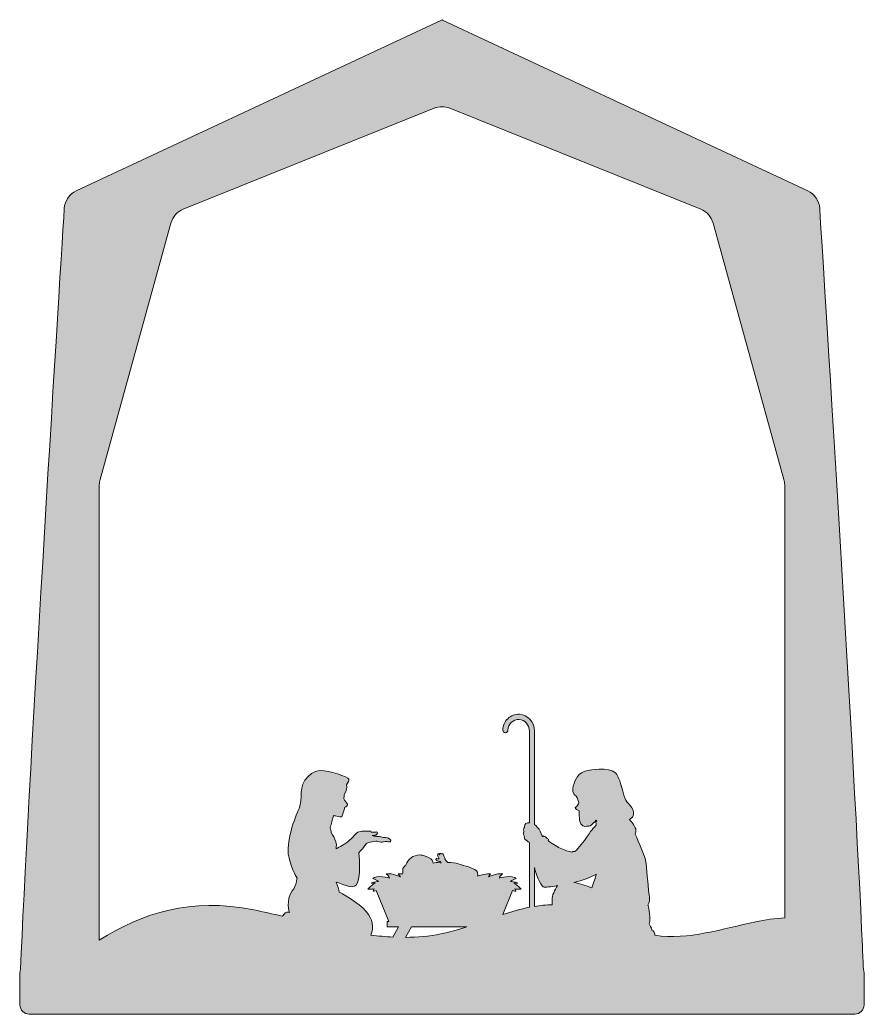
# Model space of a CAD drawing. Extents: x 276 to 986, y -888 to -126.
# Drawn here: x 275.5 to 566.4, y -877.5 to -535.2 of the extents above; entities that cross this region are included whole.
import ezdxf

# ---------------------------------------------------------------- set-up
doc = ezdxf.new("R2010")
doc.units = 0
doc.header["$MEASUREMENT"] = 0
doc.layers.add('Layer 1', color=7, linetype='Continuous', lineweight=0)

msp = doc.modelspace()

# ---------------------------------------------------------------- hatches: boundary and pattern name
at = {"layer": 'Layer 1', "true_color": 0xd19e77, "transparency": 33554687}
h = msp.add_hatch(color=33, dxfattribs=at)
h.dxf.hatch_style = 2
edge = h.paths.add_edge_path()
edge.add_spline(control_points=[(539, -844.39), (535.63, -844.59), (532.27, -845.08), (529.05, -845.74), (517.53, -848.1), (505.86, -852.11), (494.32, -850.38), (494.24, -849.78), (493.99, -848.88), (493.27, -848.59), (493.27, -848.59), (493.18, -847.65), (492.26, -846.49), (492.34, -846.19), (492.42, -845.87), (492.49, -845.53), (492.85, -843.67), (491.9, -840.01), (491.9, -840.01), (491.9, -840.01), (491.9, -840.01), (491.9, -840.01), (492.35, -839.05), (492.6, -838.01), (492.44, -837.43), (492.02, -835.86), (491.56, -826.21), (490.9, -823.92), (490.51, -822.55), (488.86, -818.61), (487.52, -815.58), (487.67, -815.04), (487.77, -814.5), (487.76, -814.08), (487.73, -813.29), (486.56, -811.66), (485.56, -810.53), (488.9, -808.32), (485.54, -805.6), (484.66, -804.44), (483.72, -803.21), (482.71, -798.88), (482.71, -798.88), (482.71, -798.88), (482.71, -798.88), (482.71, -798.88), (482.17, -796.71), (481.19, -794.37), (479.55, -793.73), (476.66, -792.61), (469.81, -793.24), (468.22, -794.99), (466.62, -796.73), (465.74, -799.75), (466.06, -800.9), (466.37, -802.05), (467.21, -802.48), (467.21, -802.48), (467.21, -802.48), (467.21, -802.47), (467.21, -802.47), (467.5, -803.22), (468.12, -804.29), (468.12, -804.7), (468.12, -805.19), (466.89, -806.4), (466.87, -806.54), (466.84, -806.69), (467.6, -807.38), (468.19, -807.52), (468.19, -807.52), (468.03, -810.59), (468.77, -811.97), (469.51, -813.35), (471.03, -812.76), (471.03, -812.76), (471.03, -812.76), (471.82, -813.1), (472.46, -812.36), (472.78, -811.99), (473.44, -811.5), (474.08, -810.8), (474.16, -810.87), (474.24, -810.92), (474.32, -810.99), (474.18, -811.08), (474.05, -811.17), (473.92, -811.26), (473.92, -811.26), (473.93, -811.75), (474.1, -812.42), (474.1, -812.42), (474.1, -812.42), (474.1, -812.42), (474.1, -812.44), (474.1, -812.46), (474.1, -812.48), (473.82, -812.72), (472.68, -813.78), (471.01, -816.34), (469.78, -818.23), (468.05, -820.25), (466.76, -821.57), (466.49, -821.45), (466.12, -821.42), (465.71, -821.77), (464.69, -821.63), (463.22, -821.03), (461.66, -820.38), (460.29, -819.81), (458.5, -818.54), (457.48, -817.77), (457.5, -817.75), (457.53, -817.73), (457.54, -817.71), (457.66, -817.61), (457.68, -817.44), (457.59, -817.32), (457.37, -817.05), (457.01, -816.99), (457.01, -816.99), (456.68, -816.31), (455.96, -816.19), (455.96, -816.19), (455.85, -816.25), (455.74, -816.32), (455.63, -816.39), (455.59, -816.34), (455.55, -816.29), (455.51, -816.23), (455.51, -816.23), (454.54, -813.98), (454.42, -813.87), (454.11, -813.61), (453.53, -812.86), (452.83, -812.29), (452.83, -812.29), (452.83, -780.05), (452.83, -780.05), (452.83, -777), (450.49, -774.42), (447.62, -774.29), (446.1, -774.24), (444.68, -774.76), (443.6, -775.8), (442.51, -776.84), (441.91, -778.24), (441.91, -779.75), (441.91, -780.24), (442.31, -780.63), (442.8, -780.63), (443.29, -780.63), (443.68, -780.24), (443.68, -779.75), (443.68, -778.73), (444.09, -777.78), (444.82, -777.08), (445.56, -776.38), (446.53, -776.02), (447.54, -776.06), (449.48, -776.15), (451.06, -777.93), (451.06, -780.05), (451.06, -780.05), (451.06, -811.62), (451.06, -811.62), (450.31, -811.63), (449.18, -811.86), (449.36, -813.14), (449.36, -813.14), (448.83, -813.81), (449.19, -814.58), (449.19, -814.58), (448.55, -815.31), (449.33, -816.42), (449.33, -816.42), (449.08, -817.31), (449.93, -817.67), (449.93, -817.67), (450.38, -818.05), (451.06, -818.43), (451.06, -818.43), (451.06, -840.75), (451.06, -840.75), (448, -841.35), (444.95, -842.23), (441.91, -843.22), (441.91, -843.22), (445.28, -834.93), (445.28, -834.93), (445.8, -835.19), (446.35, -835.19), (446.35, -835.19), (446.22, -834.61), (445.96, -834.36), (445.96, -834.36), (446.51, -834.58), (448.22, -834.53), (448.22, -834.53), (447.32, -833.3), (445.71, -832.44), (445.71, -832.44), (446.05, -832.29), (447.05, -832.44), (447.05, -832.44), (446.06, -831.87), (444.55, -831.92), (444.55, -831.92), (444.92, -831.45), (446.53, -830.88), (446.53, -830.88), (445.39, -829.48), (440.71, -830.67), (440.71, -830.67), (440.76, -829.94), (441.91, -829.17), (441.91, -829.17), (439.57, -829.01), (436.97, -830.26), (436.97, -830.26), (436.97, -830.26), (437.7, -829.17), (437.7, -829.17), (436.22, -829.17), (434.55, -829.58), (433.23, -829.98), (433.26, -829.46), (433.24, -829), (433.16, -828.68), (432.81, -827.32), (428.29, -826.46), (426.5, -825.74), (425.65, -825.39), (424.24, -825.32), (422.98, -825.34), (422.49, -824.75), (422.03, -824.3), (421.98, -824.17), (421.92, -824), (421.84, -823.65), (421.74, -823.32), (421.74, -823.32), (421.74, -823.32), (421.74, -823.31), (421.62, -822.88), (421.36, -822.4), (421.2, -822.33), (421.06, -822.28), (420.96, -822.39), (420.96, -822.39), (420.96, -822.39), (420.88, -822.24), (420.66, -822.25), (420.56, -822.26), (420.54, -822.42), (420.54, -822.42), (420.54, -822.42), (420.39, -822.26), (420.39, -822.26), (420.3, -822.16), (420.08, -822.2), (420.05, -822.31), (420.04, -822.35), (420.04, -822.54), (420.04, -822.72), (420.01, -822.68), (419.98, -822.65), (419.96, -822.6), (419.84, -822.38), (419.78, -822.26), (419.66, -822.27), (419.48, -822.3), (419.44, -822.46), (419.42, -822.65), (419.41, -822.84), (419.63, -823.32), (419.64, -823.35), (419.64, -823.35), (419.64, -823.35), (419.64, -823.35), (419.72, -823.62), (419.93, -824.02), (419.93, -824.02), (419.8, -824.11), (419.48, -824.07), (419.48, -824.07), (418.99, -823.75), (418.81, -824.13), (418.79, -824.26), (418.77, -824.39), (419.15, -824.51), (419.33, -824.71), (419.52, -824.91), (420.47, -825), (420.47, -825), (420.51, -825.13), (420.57, -825.29), (420.63, -825.46), (420.45, -825.48), (420.34, -825.49), (420.34, -825.49), (419.35, -825.2), (418.5, -825.33), (417.86, -825.55), (417.81, -825.24), (417.73, -824.86), (417.59, -824.56), (417.29, -823.94), (415.19, -823.1), (415.19, -823.1), (415.19, -823.1), (415.19, -823.11), (415.19, -823.11), (414.6, -822.87), (413.96, -822.72), (413.28, -822.72), (411.03, -822.72), (409.14, -824.19), (408.47, -826.21), (408.47, -826.21), (408.45, -826.2), (408.45, -826.2), (408.45, -826.2), (407.52, -827.02), (407.47, -827.39), (407.41, -827.75), (407.6, -828.81), (407.3, -829.27), (406.83, -829.21), (406.35, -829.17), (405.9, -829.17), (405.9, -829.17), (406.63, -830.26), (406.63, -830.26), (406.63, -830.26), (404.03, -829.01), (401.69, -829.17), (401.69, -829.17), (402.83, -829.94), (402.89, -830.67), (402.89, -830.67), (398.21, -829.48), (397.07, -830.88), (397.07, -830.88), (398.68, -831.45), (399.04, -831.92), (399.04, -831.92), (397.54, -831.87), (396.55, -832.44), (396.55, -832.44), (397.55, -832.29), (397.89, -832.44), (397.89, -832.44), (396.27, -833.3), (395.38, -834.53), (395.38, -834.53), (397.08, -834.58), (397.64, -834.36), (397.64, -834.36), (397.37, -834.61), (397.24, -835.19), (397.24, -835.19), (397.8, -835.19), (398.31, -834.93), (398.31, -834.93), (402.67, -845.63), (402.67, -845.63), (402.67, -845.63), (402.11, -845.63), (402.11, -845.63), (402.11, -845.63), (402.11, -847.45), (402.11, -847.45), (402.11, -847.45), (403.41, -847.45), (403.41, -847.45), (403.41, -847.45), (406, -847.45), (406, -847.45), (406, -847.45), (404.01, -851.01), (404.01, -851.01), (401.49, -850.89), (398.97, -850.65), (396.45, -850.32), (397.62, -847.47), (397.04, -844.96), (394.82, -842.19), (392.43, -839.22), (385.56, -835.52), (385.56, -835.52), (385.48, -834.73), (385, -833.35), (384.49, -832.07), (387.56, -832.86), (390.98, -835.28), (391.95, -832), (392.71, -829.4), (392.6, -825.22), (392.27, -821.94), (393.96, -820.15), (395.06, -818.68), (395.06, -818.68), (396.57, -818.09), (398.53, -818), (398.53, -818), (398.53, -818), (399.91, -818.34), (400.5, -818.34), (400.62, -818.34), (400.94, -818.22), (401.33, -818.06), (402.49, -818.07), (402.78, -818.32), (403.04, -818.2), (403.34, -818.06), (403.44, -817.69), (403.23, -817.52), (403.2, -817.5), (403.17, -817.48), (403.13, -817.45), (403.12, -817.41), (403.09, -817.36), (403.05, -817.33), (402.95, -817.26), (402.86, -817.19), (402.76, -817.14), (402.67, -816.96), (402.47, -816.79), (402.15, -816.79), (402.08, -816.79), (402.01, -816.79), (401.95, -816.79), (401.36, -816.65), (400.85, -816.7), (400.59, -816.75), (400.48, -816.59), (400.29, -816.46), (400.01, -816.46), (399.94, -816.46), (399.87, -816.46), (399.81, -816.47), (399.19, -816.31), (398.64, -816.38), (398.39, -816.42), (398.02, -816.26), (397.7, -816.21), (397.52, -816.2), (397.41, -816.2), (397.31, -816.18), (397.22, -816.13), (397.22, -816.13), (396.85, -815.97), (396.85, -815.97), (397.24, -815.98), (397.68, -816.01), (398.12, -815.87), (398.78, -815.65), (398.87, -814.77), (398.38, -814.81), (398.06, -814.84), (397.58, -814.85), (397.1, -814.84), (396.94, -814.83), (396.76, -814.83), (396.55, -814.82), (396.56, -814.62), (396.45, -814.47), (396.24, -814.48), (395.92, -814.51), (395.44, -814.53), (394.96, -814.51), (394.41, -814.49), (393.43, -814.46), (392.77, -814.59), (391.53, -814.85), (391.05, -815.64), (391.05, -815.64), (390.42, -816.59), (388.05, -818.71), (386.53, -819.49), (385.77, -819.87), (385.05, -820.27), (384.47, -820.6), (384.6, -819.62), (384.6, -818.76), (384.38, -818.18), (383.98, -817.11), (383.35, -815.93), (382.81, -815.02), (382.67, -814.44), (382.56, -813.87), (382.46, -813.3), (382.77, -812.04), (383.16, -810.59), (383.57, -809.19), (383.82, -809.19), (384.05, -809.21), (384.22, -809.23), (385.41, -809.62), (386.4, -809.6), (386.4, -809.6), (387.05, -808.3), (387.4, -806.38), (387.4, -806.38), (387.87, -806.15), (388.59, -805.62), (388.37, -805.15), (388.32, -805.03), (387.25, -803.85), (387.16, -803.43), (387.09, -803.08), (387.29, -802.32), (387.35, -801.72), (387.35, -801.72), (387.35, -801.72), (387.35, -801.72), (388.18, -800.62), (388.29, -799.56), (388.04, -798.61), (388.56, -797.7), (388.94, -796.95), (388.88, -796.63), (388.72, -795.78), (381.82, -793.63), (379.21, -793.63), (376.6, -793.63), (374.76, -795.78), (374.76, -795.78), (371.23, -798.78), (373.22, -803.61), (371.69, -806.76), (370.15, -809.9), (367.08, -818.57), (368.16, -823.41), (369.23, -828.24), (371.03, -830.55), (371.03, -830.55), (371.03, -830.55), (371.03, -830.55), (371.03, -830.55), (370.94, -831.03), (370.85, -831.48), (370.78, -831.89), (370.56, -833.05), (370.07, -834.14), (369.37, -835.09), (366.99, -838.32), (368.39, -842.57), (368.39, -842.57), (366.94, -841.85), (366.86, -843.22), (365.87, -843.8), (362.62, -843.03), (359.37, -842.3), (356.13, -841.65), (334.06, -837.28), (317.99, -842.68), (302.89, -852.03), (302.89, -852.03), (302.89, -695.31), (302.89, -695.31), (302.89, -694.67), (302.98, -694.02), (303.15, -693.4), (303.15, -693.4), (327.56, -605.1), (327.56, -605.1), (328.16, -602.94), (329.73, -601.19), (331.8, -600.35), (331.8, -600.35), (418.27, -565.57), (418.27, -565.57), (419.99, -564.88), (421.91, -564.88), (423.63, -565.57), (423.63, -565.57), (510.09, -600.35), (510.09, -600.35), (512.16, -601.19), (513.73, -602.94), (514.33, -605.1), (514.33, -605.1), (538.74, -693.4), (538.74, -693.4), (538.91, -694.02), (539, -694.67), (539, -695.31), (539, -695.31), (539, -844.39), (539, -844.39)], knot_values=[0, 0, 0, 0, 1, 1, 1, 2, 2, 2, 3, 3, 3, 4, 4, 4, 5, 5, 5, 6, 6, 6, 7, 7, 7, 8, 8, 8, 9, 9, 9, 10, 10, 10, 11, 11, 11, 12, 12, 12, 13, 13, 13, 14, 14, 14, 15, 15, 15, 16, 16, 16, 17, 17, 17, 18, 18, 18, 19, 19, 19, 20, 20, 20, 21, 21, 21, 22, 22, 22, 23, 23, 23, 24, 24, 24, 25, 25, 25, 26, 26, 26, 27, 27, 27, 28, 28, 28, 29, 29, 29, 30, 30, 30, 31, 31, 31, 32, 32, 32, 33, 33, 33, 34, 34, 34, 35, 35, 35, 36, 36, 36, 37, 37, 37, 38, 38, 38, 39, 39, 39, 40, 40, 40, 41, 41, 41, 42, 42, 42, 43, 43, 43, 44, 44, 44, 45, 45, 45, 46, 46, 46, 47, 47, 47, 48, 48, 48, 49, 49, 49, 50, 50, 50, 51, 51, 51, 52, 52, 52, 53, 53, 53, 54, 54, 54, 55, 55, 55, 56, 56, 56, 57, 57, 57, 58, 58, 58, 59, 59, 59, 60, 60, 60, 61, 61, 61, 62, 62, 62, 63, 63, 63, 64, 64, 64, 65, 65, 65, 66, 66, 66, 67, 67, 67, 68, 68, 68, 69, 69, 69, 70, 70, 70, 71, 71, 71, 72, 72, 72, 73, 73, 73, 74, 74, 74, 75, 75, 75, 76, 76, 76, 77, 77, 77, 78, 78, 78, 79, 79, 79, 80, 80, 80, 81, 81, 81, 82, 82, 82, 83, 83, 83, 84, 84, 84, 85, 85, 85, 86, 86, 86, 87, 87, 87, 88, 88, 88, 89, 89, 89, 90, 90, 90, 91, 91, 91, 92, 92, 92, 93, 93, 93, 94, 94, 94, 95, 95, 95, 96, 96, 96, 97, 97, 97, 98, 98, 98, 99, 99, 99, 100, 100, 100, 101, 101, 101, 102, 102, 102, 103, 103, 103, 104, 104, 104, 105, 105, 105, 106, 106, 106, 107, 107, 107, 108, 108, 108, 109, 109, 109, 110, 110, 110, 111, 111, 111, 112, 112, 112, 113, 113, 113, 114, 114, 114, 115, 115, 115, 116, 116, 116, 117, 117, 117, 118, 118, 118, 119, 119, 119, 120, 120, 120, 121, 121, 121, 122, 122, 122, 123, 123, 123, 124, 124, 124, 125, 125, 125, 126, 126, 126, 127, 127, 127, 128, 128, 128, 129, 129, 129, 130, 130, 130, 131, 131, 131, 132, 132, 132, 133, 133, 133, 134, 134, 134, 135, 135, 135, 136, 136, 136, 137, 137, 137, 138, 138, 138, 139, 139, 139, 140, 140, 140, 141, 141, 141, 142, 142, 142, 143, 143, 143, 144, 144, 144, 145, 145, 145, 146, 146, 146, 147, 147, 147, 148, 148, 148, 149, 149, 149, 150, 150, 150, 151, 151, 151, 152, 152, 152, 153, 153, 153, 154, 154, 154, 155, 155, 155, 156, 156, 156, 157, 157, 157, 158, 158, 158, 159, 159, 159, 160, 160, 160, 161, 161, 161, 162, 162, 162, 163, 163, 163, 164, 164, 164, 165, 165, 165, 166, 166, 166, 167, 167, 167, 168, 168, 168, 169, 169, 169, 170, 170, 170, 171, 171, 171, 172, 172, 172, 173, 173, 173, 174, 174, 174, 175, 175, 175, 176, 176, 176, 177, 177, 177, 178, 178, 178, 179, 179, 179, 180, 180, 180, 181, 181, 181, 182, 182, 182, 183, 183, 183, 184, 184, 184, 185, 185, 185, 186, 186, 186, 187, 187, 187, 188, 188, 188, 189, 189, 189, 190, 190, 190, 191, 191, 191, 192, 192, 192, 193, 193, 193, 194, 194, 194, 195, 195, 195, 196, 196, 196, 197, 197, 197, 197], degree=3, periodic=0)
edge = h.paths.add_edge_path()
edge.add_spline(control_points=[(466.38, -832.16), (469.27, -831.45), (472.14, -830.51), (474.05, -829.34), (474.03, -829.44), (474.02, -829.52), (474.02, -829.52), (473.9, -830.38), (473.17, -832.08), (472.56, -834.04), (470.62, -833.34), (468.47, -832.64), (466.38, -832.16)], knot_values=[0, 0, 0, 0, 1, 1, 1, 2, 2, 2, 3, 3, 3, 4, 4, 4, 4], degree=3, periodic=0)
edge = h.paths.add_edge_path()
edge.add_spline(control_points=[(452.83, -827.03), (453.59, -831.03), (455.49, -833.75), (456.15, -833.86), (456.4, -833.9), (458.26, -833.71), (460.76, -833.3), (459.83, -834.71), (458.75, -836.74), (458.88, -838.19), (458.95, -838.88), (458.92, -839.43), (458.88, -839.9), (456.85, -839.92), (454.84, -840.1), (452.83, -840.43), (452.83, -840.43), (452.83, -827.03), (452.83, -827.03)], knot_values=[0, 0, 0, 0, 1, 1, 1, 2, 2, 2, 3, 3, 3, 4, 4, 4, 5, 5, 5, 6, 6, 6, 6], degree=3, periodic=0)
edge = h.paths.add_edge_path()
edge.add_spline(control_points=[(408.36, -851.11), (408.36, -851.11), (410.4, -847.45), (410.4, -847.45), (410.4, -847.45), (421.8, -847.45), (421.8, -847.45), (421.8, -847.45), (429.53, -847.45), (429.53, -847.45), (426.56, -848.41), (423.58, -849.28), (420.56, -849.89), (416.5, -850.72), (412.43, -851.09), (408.36, -851.11)], knot_values=[0, 0, 0, 0, 1, 1, 1, 2, 2, 2, 3, 3, 3, 4, 4, 4, 5, 5, 5, 5], degree=3, periodic=0)
edge = h.paths.add_edge_path()
edge.add_spline(control_points=[(566.33, -868.74), (566.33, -868.74), (566.33, -863.13), (566.33, -863.13), (566.33, -862.72), (566.24, -862.32), (566.1, -861.96), (566.01, -859.6), (565.9, -856.99), (565.78, -854.18), (563.1, -792.58), (552.85, -628.55), (551.07, -600.08), (550.9, -597.46), (549.32, -595.15), (546.94, -594.04), (546.94, -594.04), (421.11, -535.23), (421.11, -535.23), (421.11, -535.23), (420.95, -535.15), (420.95, -535.15), (420.95, -535.15), (420.78, -535.23), (420.78, -535.23), (420.78, -535.23), (294.95, -594.04), (294.95, -594.04), (292.57, -595.15), (290.99, -597.46), (290.82, -600.08), (288.96, -629.85), (277.84, -807.86), (275.79, -861.96), (275.65, -862.32), (275.56, -862.72), (275.56, -863.13), (275.56, -863.13), (275.56, -868.74), (275.56, -868.74), (275.55, -869.24), (275.53, -869.72), (275.52, -870.18), (275.52, -870.48), (275.53, -870.77), (275.56, -871.06), (275.56, -871.06), (275.56, -871.97), (275.56, -871.97), (275.56, -871.97), (275.56, -874.33), (275.56, -874.33), (275.56, -876.1), (276.99, -877.53), (278.75, -877.53), (278.75, -877.53), (563.13, -877.53), (563.13, -877.53), (564.9, -877.53), (566.33, -876.1), (566.33, -874.33), (566.33, -874.33), (566.33, -871.06), (566.33, -871.06), (566.36, -870.77), (566.37, -870.48), (566.37, -870.18), (566.36, -869.72), (566.34, -869.24), (566.33, -868.74)], knot_values=[0, 0, 0, 0, 1, 1, 1, 2, 2, 2, 3, 3, 3, 4, 4, 4, 5, 5, 5, 6, 6, 6, 7, 7, 7, 8, 8, 8, 9, 9, 9, 10, 10, 10, 11, 11, 11, 12, 12, 12, 13, 13, 13, 14, 14, 14, 15, 15, 15, 16, 16, 16, 17, 17, 17, 18, 18, 18, 19, 19, 19, 20, 20, 20, 21, 21, 21, 22, 22, 22, 23, 23, 23, 23], degree=3, periodic=0)

# ---------------------------------------------------------------- linework, layer by layer
at = {"layer": 'Layer 1'}
for points, knots in [([(566.33, -868.74), (566.33, -868.74), (566.33, -863.13), (566.33, -863.13), (566.33, -862.72), (566.24, -862.32), (566.1, -861.96), (566.01, -859.6), (565.9, -856.99), (565.78, -854.18), (563.1, -792.58), (552.85, -628.55), (551.07, -600.08), (550.9, -597.46), (549.32, -595.15), (546.94, -594.04), (546.94, -594.04), (421.11, -535.23), (421.11, -535.23), (421.11, -535.23), (420.95, -535.15), (420.95, -535.15), (420.95, -535.15), (420.78, -535.23), (420.78, -535.23), (420.78, -535.23), (294.95, -594.04), (294.95, -594.04), (292.57, -595.15), (290.99, -597.46), (290.82, -600.08), (288.96, -629.85), (277.84, -807.86), (275.79, -861.96), (275.65, -862.32), (275.56, -862.72), (275.56, -863.13), (275.56, -863.13), (275.56, -868.74), (275.56, -868.74), (275.55, -869.24), (275.53, -869.72), (275.52, -870.18), (275.52, -870.48), (275.53, -870.77), (275.56, -871.06), (275.56, -871.06), (275.56, -871.97), (275.56, -871.97), (275.56, -871.97), (275.56, -874.33), (275.56, -874.33), (275.56, -876.1), (276.99, -877.53), (278.75, -877.53), (278.75, -877.53), (563.13, -877.53), (563.13, -877.53), (564.9, -877.53), (566.33, -876.1), (566.33, -874.33), (566.33, -874.33), (566.33, -871.06), (566.33, -871.06), (566.36, -870.77), (566.37, -870.48), (566.37, -870.18), (566.36, -869.72), (566.34, -869.24), (566.33, -868.74)], [0, 0, 0, 0, 1, 1, 1, 2, 2, 2, 3, 3, 3, 4, 4, 4, 5, 5, 5, 6, 6, 6, 7, 7, 7, 8, 8, 8, 9, 9, 9, 10, 10, 10, 11, 11, 11, 12, 12, 12, 13, 13, 13, 14, 14, 14, 15, 15, 15, 16, 16, 16, 17, 17, 17, 18, 18, 18, 19, 19, 19, 20, 20, 20, 21, 21, 21, 22, 22, 22, 23, 23, 23, 23]), ([(539, -844.39), (535.63, -844.59), (532.27, -845.08), (529.05, -845.74), (517.53, -848.1), (505.86, -852.11), (494.32, -850.38), (494.24, -849.78), (493.99, -848.88), (493.27, -848.59), (493.27, -848.59), (493.18, -847.65), (492.26, -846.49), (492.34, -846.19), (492.42, -845.87), (492.49, -845.53), (492.85, -843.67), (491.9, -840.01), (491.9, -840.01), (491.9, -840.01), (491.9, -840.01), (491.9, -840.01), (492.35, -839.05), (492.6, -838.01), (492.44, -837.43), (492.02, -835.86), (491.56, -826.21), (490.9, -823.92), (490.51, -822.55), (488.86, -818.61), (487.52, -815.58), (487.67, -815.04), (487.77, -814.5), (487.76, -814.08), (487.73, -813.29), (486.56, -811.66), (485.56, -810.53), (488.9, -808.32), (485.54, -805.6), (484.66, -804.44), (483.72, -803.21), (482.71, -798.88), (482.71, -798.88), (482.71, -798.88), (482.71, -798.88), (482.71, -798.88), (482.17, -796.71), (481.19, -794.37), (479.55, -793.73), (476.66, -792.61), (469.81, -793.24), (468.22, -794.99), (466.62, -796.73), (465.74, -799.75), (466.06, -800.9), (466.37, -802.05), (467.21, -802.48), (467.21, -802.48), (467.21, -802.48), (467.21, -802.47), (467.21, -802.47), (467.5, -803.22), (468.12, -804.29), (468.12, -804.7), (468.12, -805.19), (466.89, -806.4), (466.87, -806.54), (466.84, -806.69), (467.6, -807.38), (468.19, -807.52), (468.19, -807.52), (468.03, -810.59), (468.77, -811.97), (469.51, -813.35), (471.03, -812.76), (471.03, -812.76), (471.03, -812.76), (471.82, -813.1), (472.46, -812.36), (472.78, -811.99), (473.44, -811.5), (474.08, -810.8), (474.16, -810.87), (474.24, -810.92), (474.32, -810.99), (474.18, -811.08), (474.05, -811.17), (473.92, -811.26), (473.92, -811.26), (473.93, -811.75), (474.1, -812.42), (474.1, -812.42), (474.1, -812.42), (474.1, -812.42), (474.1, -812.44), (474.1, -812.46), (474.1, -812.48), (473.82, -812.72), (472.68, -813.78), (471.01, -816.34), (469.78, -818.23), (468.05, -820.25), (466.76, -821.57), (466.49, -821.45), (466.12, -821.42), (465.71, -821.77), (464.69, -821.63), (463.22, -821.03), (461.66, -820.38), (460.29, -819.81), (458.5, -818.54), (457.48, -817.77), (457.5, -817.75), (457.53, -817.73), (457.54, -817.71), (457.66, -817.61), (457.68, -817.44), (457.59, -817.32), (457.37, -817.05), (457.01, -816.99), (457.01, -816.99), (456.68, -816.31), (455.96, -816.19), (455.96, -816.19), (455.85, -816.25), (455.74, -816.32), (455.63, -816.39), (455.59, -816.34), (455.55, -816.29), (455.51, -816.23), (455.51, -816.23), (454.54, -813.98), (454.42, -813.87), (454.11, -813.61), (453.53, -812.86), (452.83, -812.29), (452.83, -812.29), (452.83, -780.05), (452.83, -780.05), (452.83, -777), (450.49, -774.42), (447.62, -774.29), (446.1, -774.24), (444.68, -774.76), (443.6, -775.8), (442.51, -776.84), (441.91, -778.24), (441.91, -779.75), (441.91, -780.24), (442.31, -780.63), (442.8, -780.63), (443.29, -780.63), (443.68, -780.24), (443.68, -779.75), (443.68, -778.73), (444.09, -777.78), (444.82, -777.08), (445.56, -776.38), (446.53, -776.02), (447.54, -776.06), (449.48, -776.15), (451.06, -777.93), (451.06, -780.05), (451.06, -780.05), (451.06, -811.62), (451.06, -811.62), (450.31, -811.63), (449.18, -811.86), (449.36, -813.14), (449.36, -813.14), (448.83, -813.81), (449.19, -814.58), (449.19, -814.58), (448.55, -815.31), (449.33, -816.42), (449.33, -816.42), (449.08, -817.31), (449.93, -817.67), (449.93, -817.67), (450.38, -818.05), (451.06, -818.43), (451.06, -818.43), (451.06, -840.75), (451.06, -840.75), (448, -841.35), (444.95, -842.23), (441.91, -843.22), (441.91, -843.22), (445.28, -834.93), (445.28, -834.93), (445.8, -835.19), (446.35, -835.19), (446.35, -835.19), (446.22, -834.61), (445.96, -834.36), (445.96, -834.36), (446.51, -834.58), (448.22, -834.53), (448.22, -834.53), (447.32, -833.3), (445.71, -832.44), (445.71, -832.44), (446.05, -832.29), (447.05, -832.44), (447.05, -832.44), (446.06, -831.87), (444.55, -831.92), (444.55, -831.92), (444.92, -831.45), (446.53, -830.88), (446.53, -830.88), (445.39, -829.48), (440.71, -830.67), (440.71, -830.67), (440.76, -829.94), (441.91, -829.17), (441.91, -829.17), (439.57, -829.01), (436.97, -830.26), (436.97, -830.26), (436.97, -830.26), (437.7, -829.17), (437.7, -829.17), (436.22, -829.17), (434.55, -829.58), (433.23, -829.98), (433.26, -829.46), (433.24, -829), (433.16, -828.68), (432.81, -827.32), (428.29, -826.46), (426.5, -825.74), (425.65, -825.39), (424.24, -825.32), (422.98, -825.34), (422.49, -824.75), (422.03, -824.3), (421.98, -824.17), (421.92, -824), (421.84, -823.65), (421.74, -823.32), (421.74, -823.32), (421.74, -823.32), (421.74, -823.31), (421.62, -822.88), (421.36, -822.4), (421.2, -822.33), (421.06, -822.28), (420.96, -822.39), (420.96, -822.39), (420.96, -822.39), (420.88, -822.24), (420.66, -822.25), (420.56, -822.26), (420.54, -822.42), (420.54, -822.42), (420.54, -822.42), (420.39, -822.26), (420.39, -822.26), (420.3, -822.16), (420.08, -822.2), (420.05, -822.31), (420.04, -822.35), (420.04, -822.54), (420.04, -822.72), (420.01, -822.68), (419.98, -822.65), (419.96, -822.6), (419.84, -822.38), (419.78, -822.26), (419.66, -822.27), (419.48, -822.3), (419.44, -822.46), (419.42, -822.65), (419.41, -822.84), (419.63, -823.32), (419.64, -823.35), (419.64, -823.35), (419.64, -823.35), (419.64, -823.35), (419.72, -823.62), (419.93, -824.02), (419.93, -824.02), (419.8, -824.11), (419.48, -824.07), (419.48, -824.07), (418.99, -823.75), (418.81, -824.13), (418.79, -824.26), (418.77, -824.39), (419.15, -824.51), (419.33, -824.71), (419.52, -824.91), (420.47, -825), (420.47, -825), (420.51, -825.13), (420.57, -825.29), (420.63, -825.46), (420.45, -825.48), (420.34, -825.49), (420.34, -825.49), (419.35, -825.2), (418.5, -825.33), (417.86, -825.55), (417.81, -825.24), (417.73, -824.86), (417.59, -824.56), (417.29, -823.94), (415.19, -823.1), (415.19, -823.1), (415.19, -823.1), (415.19, -823.11), (415.19, -823.11), (414.6, -822.87), (413.96, -822.72), (413.28, -822.72), (411.03, -822.72), (409.14, -824.19), (408.47, -826.21), (408.47, -826.21), (408.45, -826.2), (408.45, -826.2), (408.45, -826.2), (407.52, -827.02), (407.47, -827.39), (407.41, -827.75), (407.6, -828.81), (407.3, -829.27), (406.83, -829.21), (406.35, -829.17), (405.9, -829.17), (405.9, -829.17), (406.63, -830.26), (406.63, -830.26), (406.63, -830.26), (404.03, -829.01), (401.69, -829.17), (401.69, -829.17), (402.83, -829.94), (402.89, -830.67), (402.89, -830.67), (398.21, -829.48), (397.07, -830.88), (397.07, -830.88), (398.68, -831.45), (399.04, -831.92), (399.04, -831.92), (397.54, -831.87), (396.55, -832.44), (396.55, -832.44), (397.55, -832.29), (397.89, -832.44), (397.89, -832.44), (396.27, -833.3), (395.38, -834.53), (395.38, -834.53), (397.08, -834.58), (397.64, -834.36), (397.64, -834.36), (397.37, -834.61), (397.24, -835.19), (397.24, -835.19), (397.8, -835.19), (398.31, -834.93), (398.31, -834.93), (402.67, -845.63), (402.67, -845.63), (402.67, -845.63), (402.11, -845.63), (402.11, -845.63), (402.11, -845.63), (402.11, -847.45), (402.11, -847.45), (402.11, -847.45), (403.41, -847.45), (403.41, -847.45), (403.41, -847.45), (406, -847.45), (406, -847.45), (406, -847.45), (404.01, -851.01), (404.01, -851.01), (401.49, -850.89), (398.97, -850.65), (396.45, -850.32), (397.62, -847.47), (397.04, -844.96), (394.82, -842.19), (392.43, -839.22), (385.56, -835.52), (385.56, -835.52), (385.48, -834.73), (385, -833.35), (384.49, -832.07), (387.56, -832.86), (390.98, -835.28), (391.95, -832), (392.71, -829.4), (392.6, -825.22), (392.27, -821.94), (393.96, -820.15), (395.06, -818.68), (395.06, -818.68), (396.57, -818.09), (398.53, -818), (398.53, -818), (398.53, -818), (399.91, -818.34), (400.5, -818.34), (400.62, -818.34), (400.94, -818.22), (401.33, -818.06), (402.49, -818.07), (402.78, -818.32), (403.04, -818.2), (403.34, -818.06), (403.44, -817.69), (403.23, -817.52), (403.2, -817.5), (403.17, -817.48), (403.13, -817.45), (403.12, -817.41), (403.09, -817.36), (403.05, -817.33), (402.95, -817.26), (402.86, -817.19), (402.76, -817.14), (402.67, -816.96), (402.47, -816.79), (402.15, -816.79), (402.08, -816.79), (402.01, -816.79), (401.95, -816.79), (401.36, -816.65), (400.85, -816.7), (400.59, -816.75), (400.48, -816.59), (400.29, -816.46), (400.01, -816.46), (399.94, -816.46), (399.87, -816.46), (399.81, -816.47), (399.19, -816.31), (398.64, -816.38), (398.39, -816.42), (398.02, -816.26), (397.7, -816.21), (397.52, -816.2), (397.41, -816.2), (397.31, -816.18), (397.22, -816.13), (397.22, -816.13), (396.85, -815.97), (396.85, -815.97), (397.24, -815.98), (397.68, -816.01), (398.12, -815.87), (398.78, -815.65), (398.87, -814.77), (398.38, -814.81), (398.06, -814.84), (397.58, -814.85), (397.1, -814.84), (396.94, -814.83), (396.76, -814.83), (396.55, -814.82), (396.56, -814.62), (396.45, -814.47), (396.24, -814.48), (395.92, -814.51), (395.44, -814.53), (394.96, -814.51), (394.41, -814.49), (393.43, -814.46), (392.77, -814.59), (391.53, -814.85), (391.05, -815.64), (391.05, -815.64), (390.42, -816.59), (388.05, -818.71), (386.53, -819.49), (385.77, -819.87), (385.05, -820.27), (384.47, -820.6), (384.6, -819.62), (384.6, -818.76), (384.38, -818.18), (383.98, -817.11), (383.35, -815.93), (382.81, -815.02), (382.67, -814.44), (382.56, -813.87), (382.46, -813.3), (382.77, -812.04), (383.16, -810.59), (383.57, -809.19), (383.82, -809.19), (384.05, -809.21), (384.22, -809.23), (385.41, -809.62), (386.4, -809.6), (386.4, -809.6), (387.05, -808.3), (387.4, -806.38), (387.4, -806.38), (387.87, -806.15), (388.59, -805.62), (388.37, -805.15), (388.32, -805.03), (387.25, -803.85), (387.16, -803.43), (387.09, -803.08), (387.29, -802.32), (387.35, -801.72), (387.35, -801.72), (387.35, -801.72), (387.35, -801.72), (388.18, -800.62), (388.29, -799.56), (388.04, -798.61), (388.56, -797.7), (388.94, -796.95), (388.88, -796.63), (388.72, -795.78), (381.82, -793.63), (379.21, -793.63), (376.6, -793.63), (374.76, -795.78), (374.76, -795.78), (371.23, -798.78), (373.22, -803.61), (371.69, -806.76), (370.15, -809.9), (367.08, -818.57), (368.16, -823.41), (369.23, -828.24), (371.03, -830.55), (371.03, -830.55), (371.03, -830.55), (371.03, -830.55), (371.03, -830.55), (370.94, -831.03), (370.85, -831.48), (370.78, -831.89), (370.56, -833.05), (370.07, -834.14), (369.37, -835.09), (366.99, -838.32), (368.39, -842.57), (368.39, -842.57), (366.94, -841.85), (366.86, -843.22), (365.87, -843.8), (362.62, -843.03), (359.37, -842.3), (356.13, -841.65), (334.06, -837.28), (317.99, -842.68), (302.89, -852.03), (302.89, -852.03), (302.89, -695.31), (302.89, -695.31), (302.89, -694.67), (302.98, -694.02), (303.15, -693.4), (303.15, -693.4), (327.56, -605.1), (327.56, -605.1), (328.16, -602.94), (329.73, -601.19), (331.8, -600.35), (331.8, -600.35), (418.27, -565.57), (418.27, -565.57), (419.99, -564.88), (421.91, -564.88), (423.63, -565.57), (423.63, -565.57), (510.09, -600.35), (510.09, -600.35), (512.16, -601.19), (513.73, -602.94), (514.33, -605.1), (514.33, -605.1), (538.74, -693.4), (538.74, -693.4), (538.91, -694.02), (539, -694.67), (539, -695.31), (539, -695.31), (539, -844.39), (539, -844.39)], [0, 0, 0, 0, 1, 1, 1, 2, 2, 2, 3, 3, 3, 4, 4, 4, 5, 5, 5, 6, 6, 6, 7, 7, 7, 8, 8, 8, 9, 9, 9, 10, 10, 10, 11, 11, 11, 12, 12, 12, 13, 13, 13, 14, 14, 14, 15, 15, 15, 16, 16, 16, 17, 17, 17, 18, 18, 18, 19, 19, 19, 20, 20, 20, 21, 21, 21, 22, 22, 22, 23, 23, 23, 24, 24, 24, 25, 25, 25, 26, 26, 26, 27, 27, 27, 28, 28, 28, 29, 29, 29, 30, 30, 30, 31, 31, 31, 32, 32, 32, 33, 33, 33, 34, 34, 34, 35, 35, 35, 36, 36, 36, 37, 37, 37, 38, 38, 38, 39, 39, 39, 40, 40, 40, 41, 41, 41, 42, 42, 42, 43, 43, 43, 44, 44, 44, 45, 45, 45, 46, 46, 46, 47, 47, 47, 48, 48, 48, 49, 49, 49, 50, 50, 50, 51, 51, 51, 52, 52, 52, 53, 53, 53, 54, 54, 54, 55, 55, 55, 56, 56, 56, 57, 57, 57, 58, 58, 58, 59, 59, 59, 60, 60, 60, 61, 61, 61, 62, 62, 62, 63, 63, 63, 64, 64, 64, 65, 65, 65, 66, 66, 66, 67, 67, 67, 68, 68, 68, 69, 69, 69, 70, 70, 70, 71, 71, 71, 72, 72, 72, 73, 73, 73, 74, 74, 74, 75, 75, 75, 76, 76, 76, 77, 77, 77, 78, 78, 78, 79, 79, 79, 80, 80, 80, 81, 81, 81, 82, 82, 82, 83, 83, 83, 84, 84, 84, 85, 85, 85, 86, 86, 86, 87, 87, 87, 88, 88, 88, 89, 89, 89, 90, 90, 90, 91, 91, 91, 92, 92, 92, 93, 93, 93, 94, 94, 94, 95, 95, 95, 96, 96, 96, 97, 97, 97, 98, 98, 98, 99, 99, 99, 100, 100, 100, 101, 101, 101, 102, 102, 102, 103, 103, 103, 104, 104, 104, 105, 105, 105, 106, 106, 106, 107, 107, 107, 108, 108, 108, 109, 109, 109, 110, 110, 110, 111, 111, 111, 112, 112, 112, 113, 113, 113, 114, 114, 114, 115, 115, 115, 116, 116, 116, 117, 117, 117, 118, 118, 118, 119, 119, 119, 120, 120, 120, 121, 121, 121, 122, 122, 122, 123, 123, 123, 124, 124, 124, 125, 125, 125, 126, 126, 126, 127, 127, 127, 128, 128, 128, 129, 129, 129, 130, 130, 130, 131, 131, 131, 132, 132, 132, 133, 133, 133, 134, 134, 134, 135, 135, 135, 136, 136, 136, 137, 137, 137, 138, 138, 138, 139, 139, 139, 140, 140, 140, 141, 141, 141, 142, 142, 142, 143, 143, 143, 144, 144, 144, 145, 145, 145, 146, 146, 146, 147, 147, 147, 148, 148, 148, 149, 149, 149, 150, 150, 150, 151, 151, 151, 152, 152, 152, 153, 153, 153, 154, 154, 154, 155, 155, 155, 156, 156, 156, 157, 157, 157, 158, 158, 158, 159, 159, 159, 160, 160, 160, 161, 161, 161, 162, 162, 162, 163, 163, 163, 164, 164, 164, 165, 165, 165, 166, 166, 166, 167, 167, 167, 168, 168, 168, 169, 169, 169, 170, 170, 170, 171, 171, 171, 172, 172, 172, 173, 173, 173, 174, 174, 174, 175, 175, 175, 176, 176, 176, 177, 177, 177, 178, 178, 178, 179, 179, 179, 180, 180, 180, 181, 181, 181, 182, 182, 182, 183, 183, 183, 184, 184, 184, 185, 185, 185, 186, 186, 186, 187, 187, 187, 188, 188, 188, 189, 189, 189, 190, 190, 190, 191, 191, 191, 192, 192, 192, 193, 193, 193, 194, 194, 194, 195, 195, 195, 196, 196, 196, 197, 197, 197, 197]), ([(452.83, -827.03), (453.59, -831.03), (455.49, -833.75), (456.15, -833.86), (456.4, -833.9), (458.26, -833.71), (460.76, -833.3), (459.83, -834.71), (458.75, -836.74), (458.88, -838.19), (458.95, -838.88), (458.92, -839.43), (458.88, -839.9), (456.85, -839.92), (454.84, -840.1), (452.83, -840.43), (452.83, -840.43), (452.83, -827.03), (452.83, -827.03)], [0, 0, 0, 0, 1, 1, 1, 2, 2, 2, 3, 3, 3, 4, 4, 4, 5, 5, 5, 6, 6, 6, 6]), ([(466.38, -832.16), (469.27, -831.45), (472.14, -830.51), (474.05, -829.34), (474.03, -829.44), (474.02, -829.52), (474.02, -829.52), (473.9, -830.38), (473.17, -832.08), (472.56, -834.04), (470.62, -833.34), (468.47, -832.64), (466.38, -832.16)], [0, 0, 0, 0, 1, 1, 1, 2, 2, 2, 3, 3, 3, 4, 4, 4, 4]), ([(408.36, -851.11), (408.36, -851.11), (410.4, -847.45), (410.4, -847.45), (410.4, -847.45), (421.8, -847.45), (421.8, -847.45), (421.8, -847.45), (429.53, -847.45), (429.53, -847.45), (426.56, -848.41), (423.58, -849.28), (420.56, -849.89), (416.5, -850.72), (412.43, -851.09), (408.36, -851.11)], [0, 0, 0, 0, 1, 1, 1, 2, 2, 2, 3, 3, 3, 4, 4, 4, 5, 5, 5, 5])]:
    msp.add_open_spline(points, degree=3, knots=knots, dxfattribs=at)

doc.saveas('drawing.dxf')
